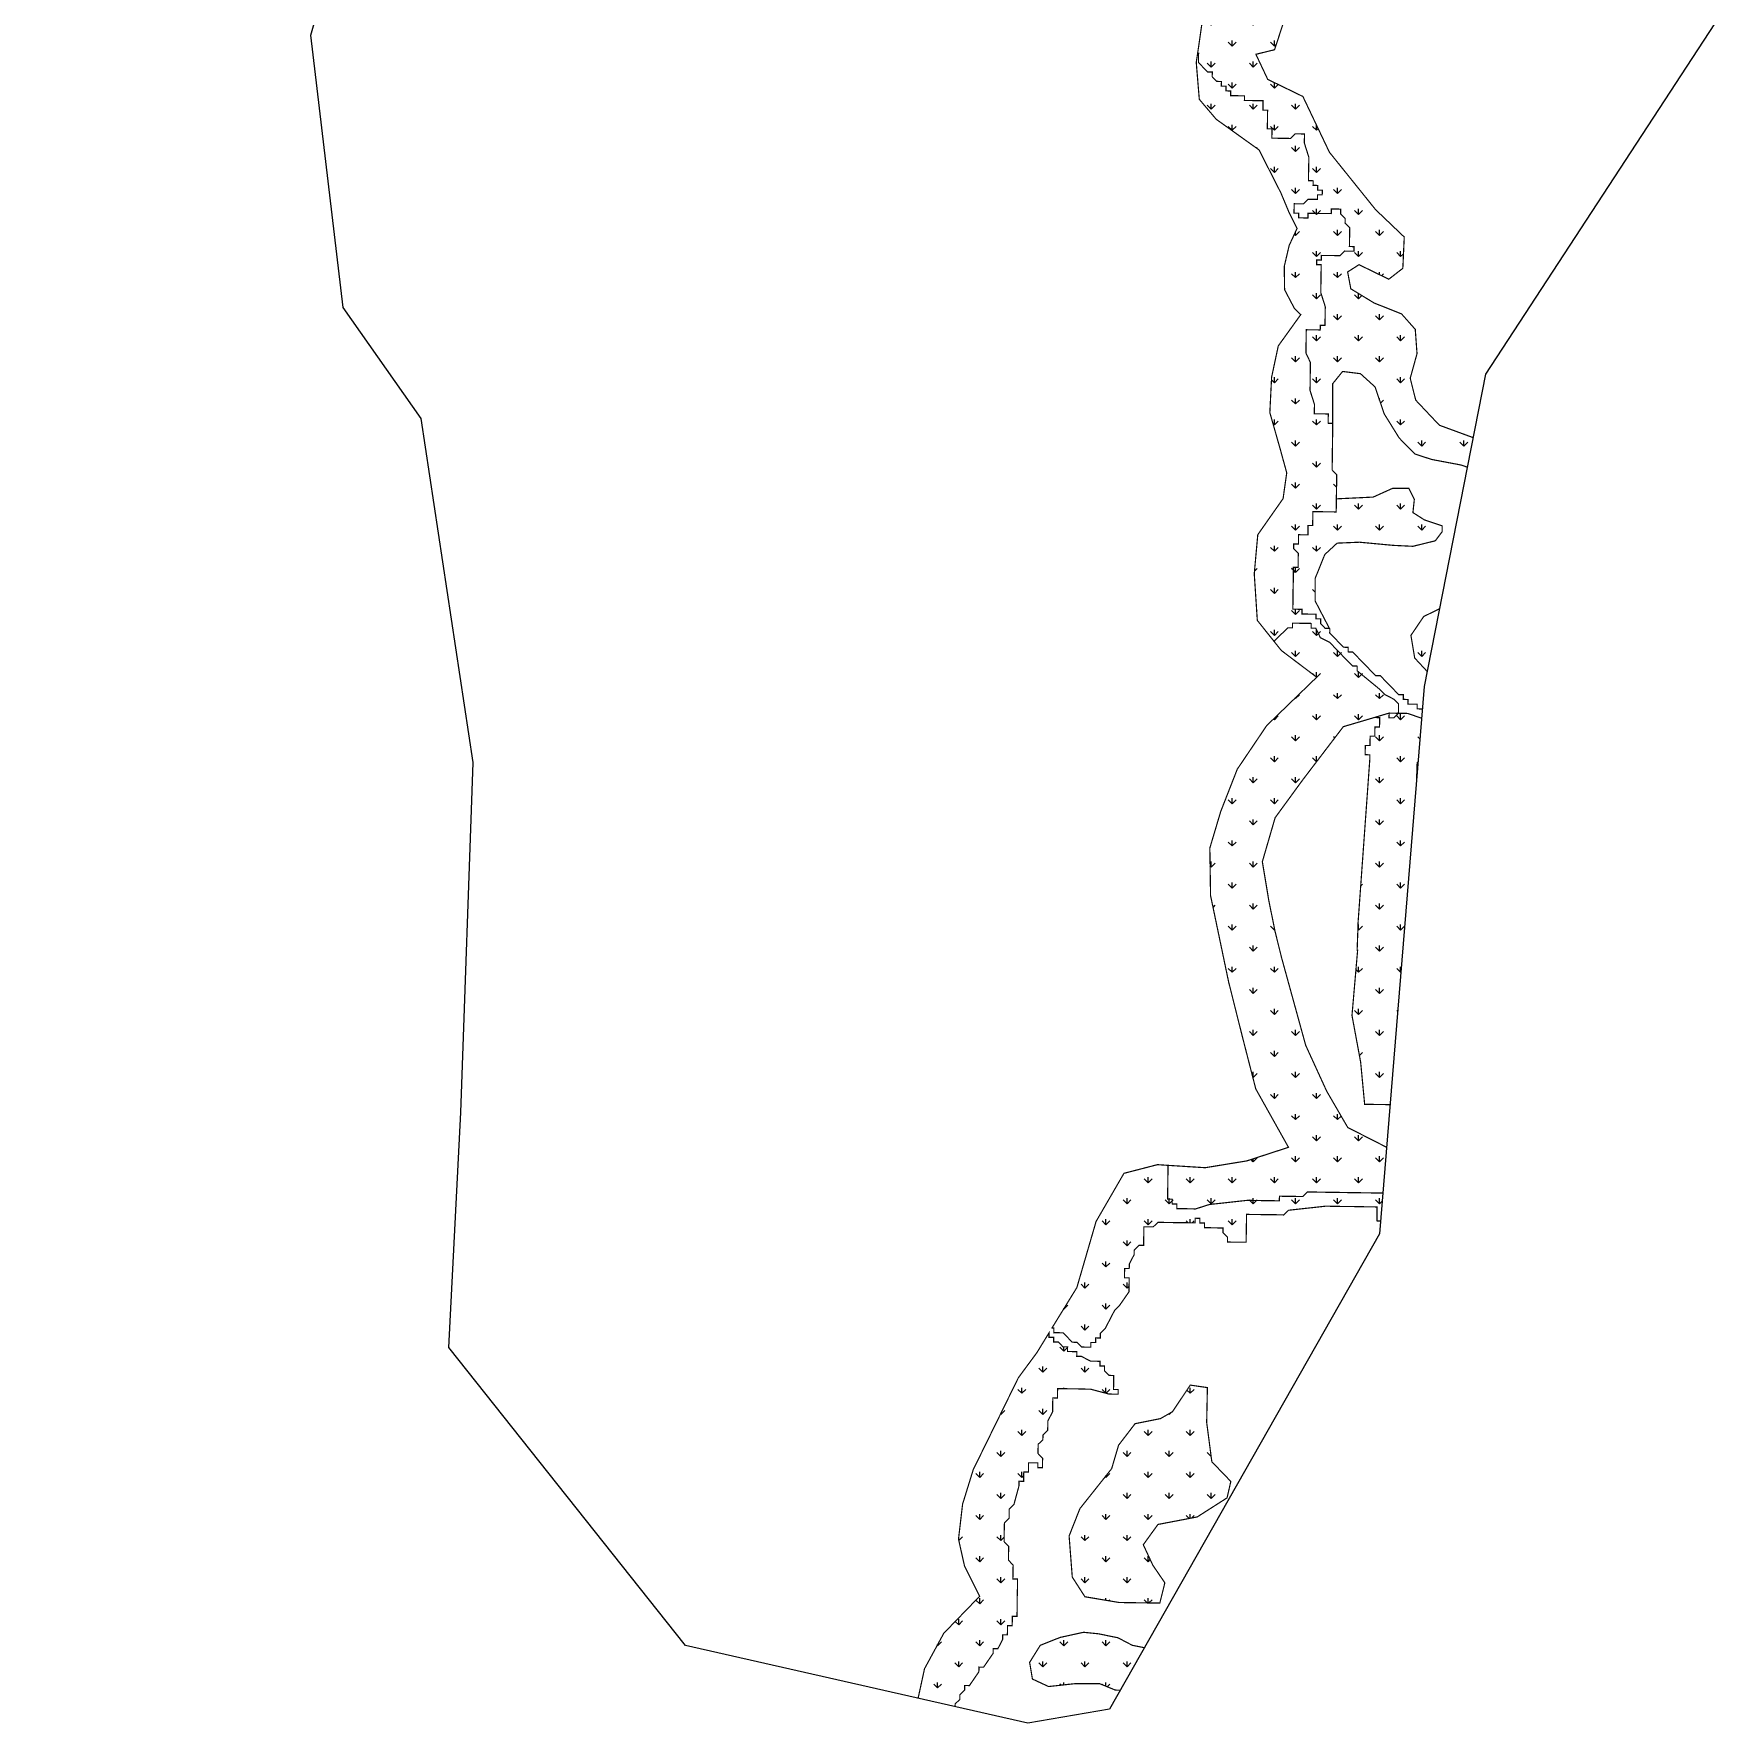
# Model space of a CAD drawing. Header units: metres. Extents: x 264685 to 266124, y 2146503 to 2149191.
# Drawn here: x 264685 to 266124, y 2146503 to 2147944 of the extents above; entities that cross this region are included whole.
import ezdxf

# ---------------------------------------------------------------- set-up
doc = ezdxf.new("R2010")
doc.units = ezdxf.units.M
doc.layers.add('MANGROOVES BUFFER ZONE', color=120, linetype='Continuous')
doc.layers.add('village', color=3, linetype='Continuous')

msp = doc.modelspace()

# ---------------------------------------------------------------- hatches: boundary and pattern name
at = {"layer": 'MANGROOVES BUFFER ZONE'}
h = msp.add_hatch(dxfattribs=at)
h.set_pattern_fill('GRASS', color=256)
h.paths.add_polyline_path([(265908.2, 2147574.4), (265913.2, 2147599.6), (265884.6, 2147610.1), (265864.4, 2147631.5), (265859.7, 2147650.2), (265865.5, 2147671.2), (265864, 2147691.9), (265852.3, 2147705.1), (265828.9, 2147714.4), (265809, 2147726.5), (265806.3, 2147740.9), (265816, 2147747.1), (265841.4, 2147734.7), (265853.4, 2147744), (265854.6, 2147770.7), (265830.1, 2147794.1), (265790.7, 2147843.1), (265768.1, 2147890.6), (265738.1, 2147905.2), (265728, 2147926.6), (265743.9, 2147930.5), (265752.1, 2147955.4), (265750.6, 2147980.3), (265744.7, 2147992.4), (265729.5, 2147998.6), (265708.5, 2148009.5), (265712, 2148030.2), (265726.4, 2148039.9), (265750.6, 2148060.9), (265760.6, 2148072.1), (265759.5, 2148085.3), (265747, 2148088.8), (265729.1, 2148100.1), (265719.4, 2148148), (265722.9, 2148173.3), (265738.8, 2148187.7), (265774.3, 2148199.8), (265791.8, 2148217.3), (265783.2, 2148240.2), (265756, 2148250.4), (265736.8, 2148257.2), (265733.9, 2148274.5), (265745.1, 2148288.8), (265768.3, 2148291.5), (265780.7, 2148299.3), (265784.4, 2148321.5), (265782.2, 2148339.8), (265765.6, 2148358.5), (265743.9, 2148372.7), (265742.7, 2148386.3), (265745.9, 2148413.3), (265732.5, 2148427.2), (265706.6, 2148444.1), (265706.6, 2148440.1), (265706.5, 2148436.1), (265706.4, 2148432.1), (265706.4, 2148428.2), (265710.4, 2148428.1), (265710.3, 2148424.1), (265710.2, 2148420.2), (265714.2, 2148420.1), (265718.2, 2148420), (265722.2, 2148420), (265722.1, 2148416), (265726.1, 2148415.9), (265726, 2148412), (265730, 2148411.9), (265729.9, 2148407.9), (265729.8, 2148400), (265733.7, 2148395.9), (265733.7, 2148392), (265729.7, 2148392), (265729.6, 2148388.1), (265725.7, 2148388.1), (265721.7, 2148388.2), (265717.7, 2148388.2), (265713.7, 2148388.3), (265713.7, 2148384.3), (265713.6, 2148380.3), (265709.6, 2148380.4), (265709.6, 2148376.4), (265709.5, 2148372.4), (265709.5, 2148368.5), (265709.4, 2148364.5), (265713.3, 2148360.5), (265713.3, 2148356.5), (265717.2, 2148356.4), (265717.2, 2148352.5), (265721.2, 2148352.4), (265725.1, 2148352.3), (265725.2, 2148356.3), (265729.2, 2148356.3), (265733.1, 2148356.2), (265737.1, 2148356.1), (265741.1, 2148356.1), (265741, 2148352.1), (265745, 2148352), (265744.9, 2148348.1), (265744.9, 2148344.1), (265744.8, 2148340.1), (265748.7, 2148336.1), (265748.7, 2148332.1), (265748.6, 2148328.1), (265752.6, 2148328.1), (265756.6, 2148328), (265760.6, 2148328), (265764.5, 2148327.9), (265764.5, 2148323.9), (265768.4, 2148323.9), (265768.4, 2148319.9), (265768.3, 2148315.9), (265768.3, 2148311.9), (265768.2, 2148308), (265768.1, 2148304), (265768.1, 2148300), (265768, 2148296), (265764.1, 2148296.1), (265760.1, 2148296.1), (265756.1, 2148296.2), (265752.1, 2148296.3), (265748.2, 2148300.3), (265744.2, 2148300.4), (265740.2, 2148296.4), (265736.2, 2148296.5), (265720.3, 2148296.7), (265716.4, 2148296.8), (265712, 2148269), (265707.7, 2148249.2), (265711.7, 2148249.1), (265715.6, 2148249.1), (265719.6, 2148245.1), (265723.5, 2148245), (265727.5, 2148244.9), (265727.5, 2148241), (265731.4, 2148240.9), (265735.4, 2148240.8), (265739.4, 2148240.8), (265739.3, 2148236.8), (265743.3, 2148236.7), (265747.3, 2148236.7), (265747.2, 2148232.7), (265747.2, 2148228.7), (265747, 2148216.8), (265746.8, 2148204.9), (265742.8, 2148204.9), (265730.9, 2148205.1), (265722.9, 2148205.2), (265719, 2148205.3), (265714.9, 2148201.4), (265711, 2148201.4), (265710.9, 2148197.5), (265706.9, 2148197.5), (265706.9, 2148193.5), (265706.8, 2148189.6), (265706.8, 2148185.6), (265702.8, 2148185.7), (265702.7, 2148181.7), (265702.7, 2148177.7), (265702.6, 2148173.7), (265702.3, 2148153.9), (265702.2, 2148149.9), (265702.2, 2148145.9), (265706.1, 2148141.9), (265706, 2148137.9), (265706, 2148133.9), (265709.6, 2148110), (265709.5, 2148106), (265709.5, 2148102.1), (265709.4, 2148094.1), (265713.3, 2148090.1), (265713.2, 2148086.1), (265713.2, 2148082.1), (265713.1, 2148078.1), (265717.1, 2148078.1), (265717, 2148074.1), (265717, 2148070.1), (265716.9, 2148066.2), (265716.9, 2148062.2), (265716.8, 2148058.2), (265712.8, 2148054.3), (265712.7, 2148050.3), (265712.6, 2148046.3), (265712.6, 2148042.4), (265708.5, 2148038.4), (265704.6, 2148038.5), (265696.6, 2148038.6), (265692.6, 2148034.7), (265688.6, 2148034.8), (265688.6, 2148030.8), (265684.6, 2148030.8), (265684.5, 2148026.9), (265684.5, 2148022.9), (265684.4, 2148018.9), (265688.4, 2148018.9), (265688.3, 2148014.9), (265688.3, 2148010.9), (265688.2, 2148006.9), (265692.2, 2148006.9), (265692.1, 2148002.9), (265692.1, 2147998.9), (265692, 2147994.9), (265688, 2147995), (265684, 2147995.1), (265680.1, 2147995.1), (265676.1, 2147995.2), (265672.1, 2147995.2), (265672.1, 2147991.3), (265672, 2147987.3), (265675.7, 2147971.3), (265675.7, 2147967.4), (265675.6, 2147963.4), (265671.7, 2147963.4), (265671.6, 2147963.1), (265682.5, 2147956.6), (265678.3, 2147927.6), (265679.1, 2147927.5), (265679, 2147923.6), (265679, 2147919.6), (265686.8, 2147911.5), (265690.8, 2147911.5), (265690.7, 2147907.5), (265694.6, 2147903.5), (265698.6, 2147903.4), (265698.5, 2147899.4), (265702.5, 2147899.4), (265702.4, 2147895.4), (265706.4, 2147895.3), (265706.4, 2147891.3), (265710.3, 2147891.3), (265714.3, 2147891.2), (265718.3, 2147891.2), (265718.2, 2147887.2), (265726.2, 2147887.1), (265730.2, 2147887), (265734.1, 2147887), (265734.1, 2147883), (265734, 2147879), (265738, 2147879), (265737.9, 2147875), (265737.9, 2147871), (265737.8, 2147867), (265737.8, 2147863), (265741.7, 2147863), (265741.7, 2147859), (265741.6, 2147855), (265745.6, 2147855), (265749.6, 2147854.9), (265753.5, 2147854.9), (265757.5, 2147854.8), (265761.5, 2147858.7), (265765.5, 2147858.7), (265769.5, 2147858.6), (265769.4, 2147854.6), (265769.4, 2147850.7), (265773.2, 2147838.7), (265772.9, 2147822.8), (265772.9, 2147818.8), (265776.9, 2147818.7), (265776.8, 2147814.8), (265780.8, 2147814.7), (265780.7, 2147810.7), (265784.7, 2147810.7), (265784.6, 2147806.7), (265780.6, 2147806.7), (265780.6, 2147802.8), (265776.6, 2147802.8), (265772.6, 2147802.9), (265768.6, 2147799), (265764.6, 2147799), (265760.7, 2147799.1), (265760.6, 2147795.1), (265760.5, 2147791.1), (265764.5, 2147791.1), (265764.5, 2147787.1), (265768.4, 2147787), (265772.4, 2147787), (265772.5, 2147791), (265776.4, 2147790.9), (265780.4, 2147790.8), (265792.3, 2147790.7), (265792.4, 2147794.6), (265796.4, 2147794.6), (265800.3, 2147794.5), (265800.3, 2147790.5), (265804.2, 2147786.5), (265804.1, 2147782.5), (265808.1, 2147778.5), (265808, 2147774.5), (265807.9, 2147766.6), (265807.8, 2147762.6), (265811.8, 2147762.5), (265811.7, 2147758.6), (265807.8, 2147758.6), (265803.8, 2147758.7), (265799.8, 2147754.8), (265791.8, 2147754.9), (265787.8, 2147754.9), (265783.9, 2147755), (265783.8, 2147751), (265779.8, 2147751.1), (265779.8, 2147747.1), (265783.7, 2147747.1), (265783.6, 2147739.1), (265783.6, 2147735.1), (265783.5, 2147731.1), (265783.4, 2147727.2), (265783.4, 2147723.2), (265787.2, 2147711.2), (265787.1, 2147703.3), (265787, 2147699.3), (265786.9, 2147695.3), (265783, 2147695.4), (265782.9, 2147691.4), (265778.9, 2147691.5), (265775, 2147691.5), (265771, 2147691.6), (265770.9, 2147687.6), (265770.9, 2147683.6), (265770.8, 2147679.6), (265770.7, 2147671.7), (265774.5, 2147663.7), (265774.5, 2147659.7), (265774.4, 2147655.7), (265774.2, 2147639.8), (265778, 2147627.8), (265777.9, 2147623.9), (265777.9, 2147619.9), (265781.9, 2147619.8), (265785.8, 2147619.8), (265789.8, 2147619.7), (265789.7, 2147615.7), (265789.7, 2147611.8), (265793.5, 2147611.7), (265793.5, 2147645.5), (265802, 2147656), (265817.2, 2147654.1), (265829.7, 2147642.8), (265837.5, 2147619.8), (265850.3, 2147599.2), (265863.6, 2147585.6), (265878, 2147580.9), (265902.9, 2147576.2)])
h = msp.add_hatch(dxfattribs=at)
h.set_pattern_fill('GRASS', color=256)
h.paths.add_polyline_path([(265796.9, 2147563.9), (265797, 2147567.9), (265793.1, 2147571.9), (265793.1, 2147575.9), (265793.2, 2147579.9), (265793.2, 2147583.9), (265793.5, 2147603.8), (265793.5, 2147611.7), (265789.7, 2147611.8), (265789.7, 2147615.7), (265789.8, 2147619.7), (265785.8, 2147619.8), (265781.9, 2147619.8), (265777.9, 2147619.9), (265777.9, 2147623.9), (265778, 2147627.8), (265774.2, 2147639.8), (265774.4, 2147655.7), (265774.5, 2147659.7), (265774.5, 2147663.7), (265770.7, 2147671.7), (265770.8, 2147679.6), (265770.9, 2147683.6), (265770.9, 2147687.6), (265771, 2147691.6), (265775, 2147691.5), (265778.9, 2147691.5), (265782.9, 2147691.4), (265783, 2147695.4), (265786.9, 2147695.3), (265787, 2147699.3), (265787.1, 2147703.3), (265787.2, 2147711.2), (265783.4, 2147723.2), (265783.4, 2147727.2), (265783.5, 2147731.1), (265783.6, 2147735.1), (265783.6, 2147739.1), (265783.7, 2147747.1), (265779.8, 2147747.1), (265779.8, 2147751.1), (265783.8, 2147751), (265783.9, 2147755), (265787.8, 2147754.9), (265791.8, 2147754.9), (265799.8, 2147754.8), (265803.8, 2147758.7), (265807.8, 2147758.6), (265811.7, 2147758.6), (265811.8, 2147762.5), (265807.8, 2147762.6), (265807.9, 2147766.6), (265808, 2147774.5), (265808.1, 2147778.5), (265804.1, 2147782.5), (265804.2, 2147786.5), (265800.3, 2147790.5), (265800.3, 2147794.5), (265796.4, 2147794.6), (265792.4, 2147794.6), (265792.3, 2147790.7), (265780.4, 2147790.8), (265776.4, 2147790.9), (265772.5, 2147791), (265772.4, 2147787), (265768.4, 2147787), (265764.5, 2147787.1), (265764.5, 2147791.1), (265760.5, 2147791.1), (265760.6, 2147795.1), (265760.7, 2147799.1), (265764.6, 2147799), (265768.6, 2147799), (265772.6, 2147802.9), (265776.6, 2147802.8), (265780.6, 2147802.8), (265780.6, 2147806.7), (265784.6, 2147806.7), (265784.7, 2147810.7), (265780.7, 2147810.7), (265780.8, 2147814.7), (265776.8, 2147814.8), (265776.9, 2147818.7), (265772.9, 2147818.8), (265772.9, 2147822.8), (265773.2, 2147838.7), (265769.4, 2147850.7), (265769.4, 2147854.6), (265769.5, 2147858.6), (265765.5, 2147858.7), (265761.5, 2147858.7), (265757.5, 2147854.8), (265753.5, 2147854.9), (265749.6, 2147854.9), (265745.6, 2147855), (265741.6, 2147855), (265741.7, 2147859), (265741.7, 2147863), (265737.8, 2147863), (265737.8, 2147867), (265737.9, 2147871), (265737.9, 2147875), (265738, 2147879), (265734, 2147879), (265734.1, 2147883), (265734.1, 2147887), (265730.2, 2147887), (265726.2, 2147887.1), (265718.2, 2147887.2), (265718.3, 2147891.2), (265714.3, 2147891.2), (265710.3, 2147891.3), (265706.4, 2147891.3), (265706.4, 2147895.3), (265702.4, 2147895.4), (265702.5, 2147899.4), (265698.5, 2147899.4), (265698.6, 2147903.4), (265694.6, 2147903.5), (265690.7, 2147907.5), (265690.8, 2147911.5), (265686.8, 2147911.5), (265679, 2147919.6), (265679, 2147923.6), (265679.1, 2147927.5), (265678.3, 2147927.6), (265677.1, 2147919.6), (265679.7, 2147888.2), (265694.1, 2147871.2), (265730.7, 2147845), (265749.3, 2147808.4), (265756.4, 2147791.4), (265763.1, 2147778), (265756.4, 2147763.5), (265752.2, 2147745.6), (265752.5, 2147725.7), (265760.9, 2147709.7), (265766.3, 2147704.5), (265747.1, 2147677.8), (265741.4, 2147651.1), (265739.9, 2147620.9), (265749.1, 2147588.5), (265754.3, 2147569.5), (265751.2, 2147547.5), (265729.6, 2147516.7), (265726.6, 2147483.4), (265729.2, 2147443.6), (265743.4, 2147425.8), (265751.3, 2147433.4), (265755.3, 2147437.3), (265759.3, 2147437.3), (265759.3, 2147441.2), (265763.3, 2147441.2), (265767.3, 2147441.1), (265771.2, 2147441.1), (265775.2, 2147441), (265775.2, 2147437), (265779.1, 2147437), (265783, 2147428.9), (265790.9, 2147424.9), (265806.5, 2147408.7), (265810.5, 2147404.7), (265814.4, 2147404.6), (265814.4, 2147400.6), (265834, 2147384.5), (265837.9, 2147380.4), (265845.8, 2147376.3), (265849.7, 2147372.3), (265849.7, 2147368.3), (265849.6, 2147364.3), (265853.6, 2147364.3), (265857.6, 2147364.2), (265869.4, 2147360.1), (265870, 2147368), (265869.6, 2147368), (265865.6, 2147368.1), (265865.6, 2147372.1), (265861.7, 2147372.1), (265857.7, 2147372.2), (265857.8, 2147376.1), (265853.8, 2147376.2), (265853.8, 2147380.2), (265849.9, 2147380.2), (265838.1, 2147392.3), (265834.2, 2147396.4), (265830.2, 2147396.4), (265810.6, 2147416.6), (265806.7, 2147416.7), (265806.7, 2147420.6), (265802.8, 2147420.7), (265794.9, 2147428.8), (265791, 2147432.8), (265791.1, 2147436.2), (265790.7, 2147436.8), (265787.1, 2147436.8), (265783.2, 2147440.9), (265783.2, 2147444.9), (265779.3, 2147444.9), (265779.3, 2147448.9), (265775.3, 2147448.9), (265771.4, 2147449), (265767.4, 2147449.1), (265767.4, 2147453), (265763.5, 2147453.1), (265759.5, 2147453.2), (265759.6, 2147457.1), (265759.6, 2147461.1), (265759.7, 2147465.1), (265759.7, 2147469.1), (265759.8, 2147473), (265759.9, 2147477), (265760, 2147488.9), (265764, 2147488.9), (265764.1, 2147492.9), (265764.1, 2147496.8), (265764.2, 2147500.8), (265760.3, 2147504.8), (265760.3, 2147508.8), (265764.3, 2147508.8), (265764.4, 2147512.7), (265764.4, 2147516.7), (265768.4, 2147516.6), (265772.4, 2147516.6), (265772.4, 2147520.6), (265772.5, 2147524.5), (265776.5, 2147524.5), (265776.5, 2147528.5), (265776.6, 2147532.4), (265776.6, 2147536.4), (265780.6, 2147536.3), (265784.6, 2147536.3), (265788.6, 2147536.2), (265792.5, 2147536.2), (265796.5, 2147536.1), (265796.6, 2147540.1), (265796.6, 2147544.1), (265796.7, 2147547.3), (265796.8, 2147556), (265796.9, 2147560)])
h = msp.add_hatch(dxfattribs=at)
h.set_pattern_fill('GRASS', color=256)
h.paths.add_polyline_path([(265862, 2147535.6), (265863.2, 2147546.9), (265858.5, 2147556.2), (265844.5, 2147556.2), (265828.1, 2147548.8), (265796.7, 2147547.3), (265796.6, 2147544.1), (265796.6, 2147540.1), (265796.5, 2147536.1), (265792.5, 2147536.2), (265788.6, 2147536.2), (265784.6, 2147536.3), (265780.6, 2147536.3), (265776.6, 2147536.4), (265776.6, 2147532.4), (265776.5, 2147528.5), (265776.5, 2147524.5), (265772.5, 2147524.5), (265772.4, 2147520.6), (265772.4, 2147516.6), (265768.4, 2147516.6), (265764.4, 2147516.7), (265764.4, 2147512.7), (265764.3, 2147508.8), (265760.3, 2147508.8), (265760.3, 2147504.8), (265764.2, 2147500.8), (265764.1, 2147496.8), (265764.1, 2147492.9), (265764, 2147488.9), (265760, 2147488.9), (265759.9, 2147477), (265759.8, 2147473), (265759.7, 2147469.1), (265759.7, 2147465.1), (265759.6, 2147461.1), (265759.6, 2147457.1), (265759.5, 2147453.2), (265763.5, 2147453.1), (265767.4, 2147453), (265767.4, 2147449.1), (265771.4, 2147449), (265775.3, 2147448.9), (265779.3, 2147448.9), (265779.3, 2147444.9), (265783.2, 2147444.9), (265783.2, 2147440.9), (265787.1, 2147436.8), (265790.7, 2147436.8), (265778.6, 2147460.1), (265778.6, 2147479.5), (265786.8, 2147499.8), (265797.3, 2147509.5), (265816.4, 2147510.3), (265845.2, 2147507.6), (265862, 2147506.8), (265881.1, 2147511.5), (265886.9, 2147519.2), (265886.9, 2147524.3), (265871.7, 2147529.4)])
h = msp.add_hatch(dxfattribs=at)
h.set_pattern_fill('GRASS', color=256)
h.paths.add_polyline_path([(265884.5, 2147453.4), (265871.2, 2147446.9), (265860.3, 2147430.8), (265863.5, 2147411.5), (265874.1, 2147400.1)])
h = msp.add_hatch(dxfattribs=at)
h.set_pattern_fill('GRASS', color=256)
h.paths.add_polyline_path([(265836.4, 2146955), (265839.6, 2146994), (265806.4, 2147010.9), (265788.4, 2147041.9), (265770.5, 2147081), (265749.8, 2147156.2), (265744.4, 2147178), (265739, 2147204.6), (265733.5, 2147237.7), (265744.4, 2147275.2), (265767.8, 2147307.3), (265802.6, 2147352.9), (265829.7, 2147360.9), (265841.7, 2147364.5), (265845.6, 2147364.4), (265849.6, 2147364.3), (265849.7, 2147368.3), (265849.7, 2147372.3), (265845.8, 2147376.3), (265837.9, 2147380.4), (265834, 2147384.5), (265814.4, 2147400.6), (265814.4, 2147404.6), (265810.5, 2147404.7), (265806.5, 2147408.7), (265790.9, 2147424.9), (265783, 2147428.9), (265779.1, 2147437), (265775.2, 2147437), (265775.2, 2147441), (265771.2, 2147441.1), (265767.3, 2147441.1), (265763.3, 2147441.2), (265759.3, 2147441.2), (265759.3, 2147437.3), (265755.3, 2147437.3), (265751.3, 2147433.4), (265743.4, 2147425.8), (265749.7, 2147417.9), (265779.9, 2147395.1), (265737.2, 2147353.8), (265712.1, 2147316.6), (265698, 2147280.6), (265688.7, 2147249.4), (265689.3, 2147208.8), (265704.7, 2147135.2), (265716.3, 2147089), (265727.9, 2147043.8), (265755.8, 2146994), (265720.2, 2146982.4), (265684.8, 2146976.6), (265653.1, 2146978.6), (265653, 2146977.6), (265652.9, 2146969.6), (265652.8, 2146961.7), (265652.7, 2146953.7), (265652.6, 2146949.7), (265656.6, 2146949.7), (265656.5, 2146945.7), (265660.5, 2146945.6), (265660.5, 2146941.7), (265664.4, 2146941.6), (265668.4, 2146941.6), (265672.4, 2146941.5), (265676.4, 2146941.4), (265688.3, 2146945.2), (265720.2, 2146948.7), (265724.2, 2146948.7), (265728.2, 2146948.6), (265744.1, 2146948.4), (265748, 2146948.3), (265748.1, 2146952.3), (265752.1, 2146952.2), (265756, 2146952.2), (265768, 2146952), (265772, 2146955.9), (265776, 2146955.9), (265779.9, 2146955.8), (265783.9, 2146955.7), (265791.9, 2146955.6), (265795.8, 2146955.6), (265799.8, 2146955.5), (265803.8, 2146955.4), (265819.7, 2146955.2), (265831.6, 2146955), (265835.6, 2146955)])
h = msp.add_hatch(dxfattribs=at)
h.set_pattern_fill('GRASS', color=256)
h.paths.add_polyline_path([(265866.3, 2147322.6), (265869.4, 2147360.1), (265857.6, 2147364.2), (265853.6, 2147364.3), (265849.6, 2147364.3), (265845.6, 2147360.4), (265841.6, 2147360.5), (265841.7, 2147364.5), (265829.7, 2147360.9), (265829.7, 2147360.7), (265833.7, 2147360.6), (265833.5, 2147352.6), (265829.6, 2147352.7), (265829.5, 2147348.7), (265829.5, 2147344.8), (265825.5, 2147344.8), (265825.4, 2147340.8), (265825.4, 2147336.9), (265821.4, 2147336.9), (265821.3, 2147332.9), (265821.3, 2147329), (265825.2, 2147328.9), (265825.2, 2147324.9), (265815.2, 2147185.9), (265815.1, 2147181.9), (265814.4, 2147162.1), (265814.8, 2147162.1), (265810, 2147106.5), (265817.4, 2147066.6), (265820.8, 2147030.7), (265842.6, 2147030.4), (265865.1, 2147307.8), (265865.6, 2147322.4)])
h = msp.add_hatch(dxfattribs=at)
h.set_pattern_fill('GRASS', color=256)
h.paths.add_polyline_path([(265834.5, 2146931.1), (265836.4, 2146955), (265835.6, 2146955), (265831.6, 2146955), (265819.7, 2146955.2), (265803.8, 2146955.4), (265799.8, 2146955.5), (265795.8, 2146955.6), (265791.9, 2146955.6), (265783.9, 2146955.7), (265779.9, 2146955.8), (265776, 2146955.9), (265772, 2146955.9), (265768, 2146952), (265756, 2146952.2), (265752.1, 2146952.2), (265748.1, 2146952.3), (265748, 2146948.3), (265744.1, 2146948.4), (265728.2, 2146948.6), (265724.2, 2146948.7), (265720.2, 2146948.7), (265688.3, 2146945.2), (265676.4, 2146941.4), (265672.4, 2146941.5), (265668.4, 2146941.6), (265664.4, 2146941.6), (265660.5, 2146941.7), (265660.5, 2146945.6), (265656.5, 2146945.7), (265656.6, 2146949.7), (265652.6, 2146949.7), (265652.7, 2146953.7), (265652.8, 2146961.7), (265652.9, 2146969.6), (265653.1, 2146978.6), (265644, 2146979.2), (265615.4, 2146971.8), (265591.6, 2146930.7), (265575.2, 2146874.3), (265554, 2146839.9), (265555.6, 2146839.8), (265555.5, 2146835.9), (265559.5, 2146835.8), (265563.5, 2146835.7), (265567.4, 2146831.7), (265571.3, 2146827.7), (265575.3, 2146827.6), (265579.2, 2146823.6), (265583.2, 2146823.5), (265587.1, 2146823.5), (265587.2, 2146827.4), (265591.2, 2146827.4), (265591.2, 2146831.4), (265595.2, 2146831.3), (265595.3, 2146835.3), (265599.3, 2146839.2), (265603.4, 2146847.1), (265607.5, 2146855), (265611.5, 2146858.9), (265619.7, 2146870.7), (265619.7, 2146874.7), (265619.8, 2146878.6), (265619.8, 2146882.6), (265615.9, 2146882.7), (265615.9, 2146886.7), (265616, 2146890.6), (265619.9, 2146890.6), (265620, 2146894.6), (265624.1, 2146902.4), (265624.2, 2146906.4), (265628.2, 2146910.3), (265632.2, 2146910.3), (265632.2, 2146914.3), (265632.3, 2146918.2), (265632.3, 2146922.2), (265632.4, 2146926.2), (265636.4, 2146926.1), (265640.4, 2146926.1), (265644.4, 2146930), (265656.3, 2146929.8), (265660.3, 2146929.7), (265672.2, 2146929.6), (265676.2, 2146929.5), (265676.2, 2146933.5), (265680.2, 2146933.4), (265680.2, 2146929.4), (265684.1, 2146929.4), (265684.1, 2146925.4), (265688.1, 2146925.4), (265692, 2146925.3), (265696, 2146925.2), (265700, 2146925.2), (265699.9, 2146921.2), (265703.8, 2146917.2), (265703.8, 2146913.2), (265707.8, 2146913.1), (265711.7, 2146913.1), (265715.7, 2146913), (265719.7, 2146913), (265719.7, 2146916.9), (265719.8, 2146920.9), (265719.9, 2146924.9), (265719.9, 2146928.9), (265720, 2146932.8), (265720, 2146936.8), (265724, 2146936.7), (265728, 2146936.7), (265732, 2146936.6), (265739.9, 2146936.5), (265743.9, 2146936.5), (265747.9, 2146936.4), (265751.8, 2146936.3), (265755.9, 2146940.3), (265787.7, 2146943.8), (265791.7, 2146943.7), (265795.7, 2146943.6), (265807.6, 2146943.5), (265819.5, 2146943.3), (265823.5, 2146943.2), (265827.5, 2146943.2), (265831.4, 2146943.1), (265831.4, 2146939.1), (265831.3, 2146935.2), (265831.3, 2146931.2)])
h = msp.add_hatch(dxfattribs=at)
h.set_pattern_fill('GRASS', color=256)
h.paths.add_polyline_path([(265439.7, 2146523.8), (265471.3, 2146516.7), (265471.3, 2146519), (265475.3, 2146522.9), (265475.4, 2146526.9), (265479.4, 2146530.8), (265479.5, 2146534.8), (265483.5, 2146534.7), (265491.6, 2146546.5), (265491.7, 2146550.5), (265495.6, 2146550.4), (265503.8, 2146562.3), (265503.8, 2146566.2), (265507.8, 2146566.2), (265511.9, 2146574.1), (265511.9, 2146578), (265515.9, 2146578), (265516, 2146582), (265516, 2146585.9), (265520, 2146585.9), (265520.1, 2146589.9), (265520.1, 2146593.8), (265524.1, 2146593.8), (265524.2, 2146597.7), (265524.2, 2146601.7), (265524.3, 2146605.7), (265524.3, 2146609.7), (265524.4, 2146613.6), (265524.5, 2146617.6), (265524.5, 2146621.6), (265524.6, 2146625.6), (265520.6, 2146625.6), (265520.7, 2146629.6), (265520.8, 2146637.6), (265516.9, 2146641.6), (265516.9, 2146645.6), (265517, 2146653.5), (265513.1, 2146657.6), (265513.2, 2146661.5), (265513.2, 2146665.5), (265513.3, 2146669.5), (265513.4, 2146673.5), (265517.4, 2146677.4), (265517.5, 2146681.3), (265517.5, 2146685.3), (265521.5, 2146689.2), (265525.8, 2146705.1), (265525.8, 2146709.1), (265529.8, 2146709), (265529.8, 2146713), (265529.9, 2146716.9), (265533.9, 2146716.9), (265533.9, 2146720.9), (265534, 2146724.8), (265538, 2146724.8), (265541.9, 2146724.7), (265541.9, 2146720.7), (265545.9, 2146720.7), (265545.9, 2146724.7), (265546, 2146728.6), (265542.1, 2146732.7), (265542.1, 2146736.7), (265542.2, 2146740.6), (265546.2, 2146744.5), (265546.3, 2146748.5), (265550.3, 2146752.4), (265550.4, 2146756.4), (265550.4, 2146760.4), (265554.5, 2146768.3), (265554.6, 2146776.2), (265554.7, 2146780.2), (265558.7, 2146780.1), (265558.7, 2146784.1), (265558.8, 2146788.1), (265562.8, 2146788), (265566.7, 2146788), (265570.7, 2146787.9), (265574.7, 2146787.9), (265578.7, 2146787.8), (265582.6, 2146787.7), (265586.6, 2146787.7), (265602.5, 2146783.5), (265606.4, 2146783.4), (265610.4, 2146783.4), (265610.5, 2146787.3), (265606.5, 2146787.4), (265606.6, 2146791.4), (265606.6, 2146795.3), (265606.7, 2146799.3), (265602.7, 2146799.4), (265598.8, 2146803.4), (265598.8, 2146807.4), (265594.9, 2146807.4), (265594.9, 2146811.4), (265590.9, 2146811.5), (265587, 2146811.5), (265579.1, 2146815.6), (265575.1, 2146815.7), (265575.2, 2146819.7), (265571.2, 2146819.7), (265567.2, 2146819.8), (265567.3, 2146823.8), (265563.3, 2146823.8), (265559.4, 2146827.9), (265555.4, 2146827.9), (265555.5, 2146831.9), (265551.5, 2146831.9), (265551.5, 2146835.8), (265541.1, 2146818.8), (265525.3, 2146797.4), (265486.8, 2146719), (265477.7, 2146689.6), (265474.2, 2146659.7), (265479.3, 2146636.9), (265492.2, 2146610.9), (265461.6, 2146579.3), (265445.2, 2146549.1)])
h = msp.add_hatch(dxfattribs=at)
h.set_pattern_fill('GRASS', color=256)
h.paths.add_polyline_path([(265706.6, 2146708.9), (265690.4, 2146725.7), (265686, 2146759.2), (265686.6, 2146789), (265672, 2146791.1), (265656.8, 2146768.4), (265646.5, 2146762.5), (265624.9, 2146758.2), (265610.8, 2146739.8), (265604.9, 2146719.8), (265577.8, 2146685.7), (265568.6, 2146662.4), (265571.3, 2146627.3), (265582.1, 2146610.5), (265611.4, 2146605.6), (265646, 2146605.1), (265650.3, 2146622.4), (265640, 2146637.5), (265631.9, 2146654.9), (265644.4, 2146672.2), (265677.9, 2146678.6), (265703.4, 2146694.9)])
h = msp.add_hatch(dxfattribs=at)
h.set_pattern_fill('GRASS', color=256)
h.paths.add_polyline_path([(265632.9, 2146567), (265622.5, 2146569.1), (265610.3, 2146575.5), (265593.7, 2146578.9), (265580.9, 2146580.2), (265560.9, 2146575.8), (265544, 2146569.1), (265534.9, 2146554.5), (265537.3, 2146540.3), (265551.1, 2146533.9), (265573.1, 2146536.3), (265594.8, 2146536.3), (265608, 2146530.9), (265612.3, 2146530.8)])

# ---------------------------------------------------------------- linework, layer by layer
at = {"layer": 'MANGROOVES BUFFER ZONE', "const_width": 1}
for points in [[(265682.5, 2147956.6), (265678.3, 2147927.6), (265679.1, 2147927.5), (265679, 2147923.6), (265679, 2147919.6), (265686.8, 2147911.5), (265690.8, 2147911.5), (265690.7, 2147907.5), (265694.6, 2147903.5), (265698.6, 2147903.4), (265698.5, 2147899.4), (265702.5, 2147899.4), (265702.4, 2147895.4), (265706.4, 2147895.3), (265706.4, 2147891.3), (265710.3, 2147891.3), (265714.3, 2147891.2), (265718.3, 2147891.2), (265718.2, 2147887.2), (265726.2, 2147887.1), (265730.2, 2147887), (265734.1, 2147887), (265734.1, 2147883), (265734, 2147879), (265738, 2147879), (265737.9, 2147875), (265737.9, 2147871), (265737.8, 2147867), (265737.8, 2147863), (265741.7, 2147863), (265741.7, 2147859), (265741.6, 2147855), (265745.6, 2147855), (265749.6, 2147854.9), (265753.5, 2147854.9), (265757.5, 2147854.8), (265761.5, 2147858.7), (265765.5, 2147858.7), (265769.5, 2147858.6), (265769.4, 2147854.6), (265769.4, 2147850.7), (265773.2, 2147838.7), (265772.9, 2147822.8), (265772.9, 2147818.8), (265776.9, 2147818.7), (265776.8, 2147814.8), (265780.8, 2147814.7), (265780.7, 2147810.7), (265784.7, 2147810.7), (265784.6, 2147806.7), (265780.6, 2147806.7), (265780.6, 2147802.8), (265776.6, 2147802.8), (265772.6, 2147802.9), (265768.6, 2147799), (265764.6, 2147799), (265760.7, 2147799.1), (265760.6, 2147795.1), (265760.5, 2147791.1), (265764.5, 2147791.1), (265764.5, 2147787.1), (265768.4, 2147787), (265772.4, 2147787), (265772.5, 2147791), (265776.4, 2147790.9), (265780.4, 2147790.8), (265792.3, 2147790.7), (265792.4, 2147794.6), (265796.4, 2147794.6), (265800.3, 2147794.5), (265800.3, 2147790.5), (265804.2, 2147786.5), (265804.1, 2147782.5), (265808.1, 2147778.5), (265808, 2147774.5), (265807.9, 2147766.6), (265807.8, 2147762.6), (265811.8, 2147762.5), (265811.7, 2147758.6), (265807.8, 2147758.6), (265803.8, 2147758.7), (265799.8, 2147754.8), (265791.8, 2147754.9), (265787.8, 2147754.9), (265783.9, 2147755), (265783.8, 2147751), (265779.8, 2147751.1), (265779.8, 2147747.1), (265783.7, 2147747.1), (265783.6, 2147739.1), (265783.6, 2147735.1), (265783.5, 2147731.1), (265783.4, 2147727.2), (265783.4, 2147723.2), (265787.2, 2147711.2), (265787.1, 2147703.3), (265787, 2147699.3), (265786.9, 2147695.3), (265783, 2147695.4), (265782.9, 2147691.4), (265778.9, 2147691.5), (265775, 2147691.5), (265771, 2147691.6), (265770.9, 2147687.6), (265770.9, 2147683.6), (265770.8, 2147679.6), (265770.7, 2147671.7), (265774.5, 2147663.7), (265774.5, 2147659.7), (265774.4, 2147655.7), (265774.2, 2147639.8), (265778, 2147627.8), (265777.9, 2147623.9), (265777.9, 2147619.9), (265781.9, 2147619.8), (265785.8, 2147619.8), (265789.8, 2147619.7), (265789.7, 2147615.7), (265789.7, 2147611.8), (265793.5, 2147611.7), (265793.5, 2147645.5), (265802, 2147656), (265817.2, 2147654.1), (265829.7, 2147642.8), (265837.5, 2147619.8), (265850.3, 2147599.2), (265863.6, 2147585.6), (265878, 2147580.9), (265902.9, 2147576.2), (265908.2, 2147574.4)], [(265913.2, 2147599.6), (265884.6, 2147610.1), (265864.4, 2147631.5), (265859.7, 2147650.2), (265865.5, 2147671.2), (265864, 2147691.9), (265852.3, 2147705.1), (265828.9, 2147714.4), (265809, 2147726.5), (265806.3, 2147740.9), (265816, 2147747.1), (265841.4, 2147734.7), (265853.4, 2147744), (265854.6, 2147770.7), (265830.1, 2147794.1), (265790.7, 2147843.1), (265768.1, 2147890.6), (265738.1, 2147905.2), (265728, 2147926.6), (265743.9, 2147930.5), (265752.1, 2147955.4)], [(265870, 2147368), (265869.6, 2147368), (265865.6, 2147368.1), (265865.6, 2147372.1), (265861.7, 2147372.1), (265857.7, 2147372.2), (265857.8, 2147376.1), (265853.8, 2147376.2), (265853.8, 2147380.2), (265849.9, 2147380.2), (265838.1, 2147392.3), (265834.2, 2147396.4), (265830.2, 2147396.4), (265810.6, 2147416.6), (265806.7, 2147416.7), (265806.7, 2147420.6), (265802.8, 2147420.7), (265794.9, 2147428.8), (265791, 2147432.8), (265791.1, 2147436.2), (265790.7, 2147436.8), (265787.1, 2147436.8), (265783.2, 2147440.9), (265783.2, 2147444.9), (265779.3, 2147444.9), (265779.3, 2147448.9), (265775.3, 2147448.9), (265771.4, 2147449), (265767.4, 2147449.1), (265767.4, 2147453), (265763.5, 2147453.1), (265759.5, 2147453.2), (265759.6, 2147457.1), (265759.6, 2147461.1), (265759.7, 2147465.1), (265759.7, 2147469.1), (265759.8, 2147473), (265759.9, 2147477), (265760, 2147488.9), (265764, 2147488.9), (265764.1, 2147492.9), (265764.1, 2147496.8), (265764.2, 2147500.8), (265760.3, 2147504.8), (265760.3, 2147508.8), (265764.3, 2147508.8), (265764.4, 2147512.7), (265764.4, 2147516.7), (265768.4, 2147516.6), (265772.4, 2147516.6), (265772.4, 2147520.6), (265772.5, 2147524.5), (265776.5, 2147524.5), (265776.5, 2147528.5), (265776.6, 2147532.4), (265776.6, 2147536.4), (265780.6, 2147536.3), (265784.6, 2147536.3), (265788.6, 2147536.2), (265792.5, 2147536.2), (265796.5, 2147536.1), (265796.6, 2147540.1), (265796.6, 2147544.1), (265796.8, 2147556), (265796.9, 2147560), (265796.9, 2147563.9), (265797, 2147567.9), (265793.1, 2147571.9), (265793.1, 2147575.9), (265793.2, 2147579.9), (265793.2, 2147583.9), (265793.5, 2147603.8), (265793.5, 2147611.7), (265789.7, 2147611.8), (265789.7, 2147615.7), (265789.8, 2147619.7), (265785.8, 2147619.8), (265781.9, 2147619.8), (265777.9, 2147619.9), (265777.9, 2147623.9), (265778, 2147627.8), (265774.2, 2147639.8), (265774.4, 2147655.7), (265774.5, 2147659.7), (265774.5, 2147663.7), (265770.7, 2147671.7), (265770.8, 2147679.6), (265770.9, 2147683.6), (265770.9, 2147687.6), (265771, 2147691.6), (265775, 2147691.5), (265778.9, 2147691.5), (265782.9, 2147691.4), (265783, 2147695.4), (265786.9, 2147695.3), (265787, 2147699.3), (265787.1, 2147703.3), (265787.2, 2147711.2), (265783.4, 2147723.2), (265783.4, 2147727.2), (265783.5, 2147731.1), (265783.6, 2147735.1), (265783.6, 2147739.1), (265783.7, 2147747.1), (265779.8, 2147747.1), (265779.8, 2147751.1), (265783.8, 2147751), (265783.9, 2147755), (265787.8, 2147754.9), (265791.8, 2147754.9), (265799.8, 2147754.8), (265803.8, 2147758.7), (265807.8, 2147758.6), (265811.7, 2147758.6), (265811.8, 2147762.5), (265807.8, 2147762.6), (265807.9, 2147766.6), (265808, 2147774.5), (265808.1, 2147778.5), (265804.1, 2147782.5), (265804.2, 2147786.5), (265800.3, 2147790.5), (265800.3, 2147794.5), (265796.4, 2147794.6), (265792.4, 2147794.6), (265792.3, 2147790.7), (265780.4, 2147790.8), (265776.4, 2147790.9), (265772.5, 2147791), (265772.4, 2147787), (265768.4, 2147787), (265764.5, 2147787.1), (265764.5, 2147791.1), (265760.5, 2147791.1), (265760.6, 2147795.1), (265760.7, 2147799.1), (265764.6, 2147799), (265768.6, 2147799), (265772.6, 2147802.9), (265776.6, 2147802.8), (265780.6, 2147802.8), (265780.6, 2147806.7), (265784.6, 2147806.7), (265784.7, 2147810.7), (265780.7, 2147810.7), (265780.8, 2147814.7), (265776.8, 2147814.8), (265776.9, 2147818.7), (265772.9, 2147818.8), (265772.9, 2147822.8), (265773.2, 2147838.7), (265769.4, 2147850.7), (265769.4, 2147854.6), (265769.5, 2147858.6), (265765.5, 2147858.7), (265761.5, 2147858.7), (265757.5, 2147854.8), (265753.5, 2147854.9), (265749.6, 2147854.9), (265745.6, 2147855), (265741.6, 2147855), (265741.7, 2147859), (265741.7, 2147863), (265737.8, 2147863), (265737.8, 2147867), (265737.9, 2147871), (265737.9, 2147875), (265738, 2147879), (265734, 2147879), (265734.1, 2147883), (265734.1, 2147887), (265730.2, 2147887), (265726.2, 2147887.1), (265718.2, 2147887.2), (265718.3, 2147891.2), (265714.3, 2147891.2), (265710.3, 2147891.3), (265706.4, 2147891.3), (265706.4, 2147895.3), (265702.4, 2147895.4), (265702.5, 2147899.4), (265698.5, 2147899.4), (265698.6, 2147903.4), (265694.6, 2147903.5), (265690.7, 2147907.5), (265690.8, 2147911.5), (265686.8, 2147911.5), (265679, 2147919.6), (265679, 2147923.6), (265679.1, 2147927.5), (265678.3, 2147927.6), (265677.1, 2147919.6), (265679.7, 2147888.2), (265694.1, 2147871.2), (265730.7, 2147845), (265749.3, 2147808.4), (265756.4, 2147791.4), (265763.1, 2147778), (265756.4, 2147763.5), (265752.2, 2147745.6), (265752.5, 2147725.7), (265760.9, 2147709.7), (265766.3, 2147704.5), (265747.1, 2147677.8), (265741.4, 2147651.1), (265739.9, 2147620.9), (265749.1, 2147588.5), (265754.3, 2147569.5), (265751.2, 2147547.5), (265729.6, 2147516.7), (265726.6, 2147483.4), (265729.2, 2147443.6), (265743.4, 2147425.8), (265751.3, 2147433.4), (265755.3, 2147437.3), (265759.3, 2147437.3), (265759.3, 2147441.2), (265763.3, 2147441.2), (265767.3, 2147441.1), (265771.2, 2147441.1), (265775.2, 2147441), (265775.2, 2147437), (265779.1, 2147437), (265783, 2147428.9), (265790.9, 2147424.9), (265806.5, 2147408.7), (265810.5, 2147404.7), (265814.4, 2147404.6), (265814.4, 2147400.6), (265834, 2147384.5), (265837.9, 2147380.4), (265845.8, 2147376.3), (265849.7, 2147372.3), (265849.7, 2147368.3), (265849.6, 2147364.3), (265853.6, 2147364.3), (265857.6, 2147364.2), (265869.4, 2147360.1)], [(265884.5, 2147453.4), (265871.2, 2147446.9), (265860.3, 2147430.8), (265863.5, 2147411.5), (265874.1, 2147400.1)], [(265839.6, 2146994), (265806.4, 2147010.9), (265788.4, 2147041.9), (265770.5, 2147081), (265749.8, 2147156.2), (265744.4, 2147178), (265739, 2147204.6), (265733.5, 2147237.7), (265744.4, 2147275.2), (265767.8, 2147307.3), (265802.6, 2147352.9), (265829.7, 2147360.9), (265841.7, 2147364.5), (265845.6, 2147364.4), (265849.6, 2147364.3), (265849.7, 2147368.3), (265849.7, 2147372.3), (265845.8, 2147376.3), (265837.9, 2147380.4), (265834, 2147384.5), (265814.4, 2147400.6), (265814.4, 2147404.6), (265810.5, 2147404.7), (265806.5, 2147408.7), (265790.9, 2147424.9), (265783, 2147428.9), (265779.1, 2147437), (265775.2, 2147437), (265775.2, 2147441), (265771.2, 2147441.1), (265767.3, 2147441.1), (265763.3, 2147441.2), (265759.3, 2147441.2), (265759.3, 2147437.3), (265755.3, 2147437.3), (265751.3, 2147433.4), (265743.4, 2147425.8), (265749.7, 2147417.9), (265779.9, 2147395.1), (265737.2, 2147353.8), (265712.1, 2147316.6), (265698, 2147280.6), (265688.7, 2147249.4), (265689.3, 2147208.8), (265704.7, 2147135.2), (265716.3, 2147089), (265727.9, 2147043.8), (265755.8, 2146994), (265720.2, 2146982.4), (265684.8, 2146976.6), (265653.1, 2146978.6), (265653, 2146977.6), (265652.9, 2146969.6), (265652.8, 2146961.7), (265652.7, 2146953.7), (265652.6, 2146949.7), (265656.6, 2146949.7), (265656.5, 2146945.7), (265660.5, 2146945.6), (265660.5, 2146941.7), (265664.4, 2146941.6), (265668.4, 2146941.6), (265672.4, 2146941.5), (265676.4, 2146941.4), (265688.3, 2146945.2), (265720.2, 2146948.7), (265724.2, 2146948.7), (265728.2, 2146948.6), (265744.1, 2146948.4), (265748, 2146948.3), (265748.1, 2146952.3), (265752.1, 2146952.2), (265756, 2146952.2), (265768, 2146952), (265772, 2146955.9), (265776, 2146955.9), (265779.9, 2146955.8), (265783.9, 2146955.7), (265791.9, 2146955.6), (265795.8, 2146955.6), (265799.8, 2146955.5), (265803.8, 2146955.4), (265819.7, 2146955.2), (265831.6, 2146955), (265835.6, 2146955), (265836.4, 2146955)], [(265869.4, 2147360.1), (265857.6, 2147364.2), (265853.6, 2147364.3), (265849.6, 2147364.3), (265845.6, 2147360.4), (265841.6, 2147360.5), (265841.7, 2147364.5), (265829.7, 2147360.9), (265829.7, 2147360.7), (265833.7, 2147360.6), (265833.5, 2147352.6), (265829.6, 2147352.7), (265829.5, 2147348.7), (265829.5, 2147344.8), (265825.5, 2147344.8), (265825.4, 2147340.8), (265825.4, 2147336.9), (265821.4, 2147336.9), (265821.3, 2147332.9), (265821.3, 2147329), (265825.2, 2147328.9), (265825.2, 2147324.9), (265815.2, 2147185.9), (265815.1, 2147181.9), (265814.4, 2147162.1), (265814.8, 2147162.1), (265810, 2147106.5), (265817.4, 2147066.6), (265820.8, 2147030.7), (265842.6, 2147030.4)], [(265865.1, 2147307.8), (265865.6, 2147322.4), (265866.3, 2147322.6)], [(265836.4, 2146955), (265835.6, 2146955), (265831.6, 2146955), (265819.7, 2146955.2), (265803.8, 2146955.4), (265799.8, 2146955.5), (265795.8, 2146955.6), (265791.9, 2146955.6), (265783.9, 2146955.7), (265779.9, 2146955.8), (265776, 2146955.9), (265772, 2146955.9), (265768, 2146952), (265756, 2146952.2), (265752.1, 2146952.2), (265748.1, 2146952.3), (265748, 2146948.3), (265744.1, 2146948.4), (265728.2, 2146948.6), (265724.2, 2146948.7), (265720.2, 2146948.7), (265688.3, 2146945.2), (265676.4, 2146941.4), (265672.4, 2146941.5), (265668.4, 2146941.6), (265664.4, 2146941.6), (265660.5, 2146941.7), (265660.5, 2146945.6), (265656.5, 2146945.7), (265656.6, 2146949.7), (265652.6, 2146949.7), (265652.7, 2146953.7), (265652.8, 2146961.7), (265652.9, 2146969.6), (265653.1, 2146978.6), (265644, 2146979.2), (265615.4, 2146971.8), (265591.6, 2146930.7), (265575.2, 2146874.3), (265554, 2146839.9), (265555.6, 2146839.8), (265555.5, 2146835.9), (265559.5, 2146835.8), (265563.5, 2146835.7), (265567.4, 2146831.7), (265571.3, 2146827.7), (265575.3, 2146827.6), (265579.2, 2146823.6), (265583.2, 2146823.5), (265587.1, 2146823.5), (265587.2, 2146827.4), (265591.2, 2146827.4), (265591.2, 2146831.4), (265595.2, 2146831.3), (265595.3, 2146835.3), (265599.3, 2146839.2), (265603.4, 2146847.1), (265607.5, 2146855), (265611.5, 2146858.9), (265619.7, 2146870.7), (265619.7, 2146874.7), (265619.8, 2146878.6), (265619.8, 2146882.6), (265615.9, 2146882.7), (265615.9, 2146886.7), (265616, 2146890.6), (265619.9, 2146890.6), (265620, 2146894.6), (265624.1, 2146902.4), (265624.2, 2146906.4), (265628.2, 2146910.3), (265632.2, 2146910.3), (265632.2, 2146914.3), (265632.3, 2146918.2), (265632.3, 2146922.2), (265632.4, 2146926.2), (265636.4, 2146926.1), (265640.4, 2146926.1), (265644.4, 2146930), (265656.3, 2146929.8), (265660.3, 2146929.7), (265672.2, 2146929.6), (265676.2, 2146929.5), (265676.2, 2146933.5), (265680.2, 2146933.4), (265680.2, 2146929.4), (265684.1, 2146929.4), (265684.1, 2146925.4), (265688.1, 2146925.4), (265692, 2146925.3), (265696, 2146925.2), (265700, 2146925.2), (265699.9, 2146921.2), (265703.8, 2146917.2), (265703.8, 2146913.2), (265707.8, 2146913.1), (265711.7, 2146913.1), (265715.7, 2146913), (265719.7, 2146913), (265719.7, 2146916.9), (265719.8, 2146920.9), (265719.9, 2146924.9), (265719.9, 2146928.9), (265720, 2146932.8), (265720, 2146936.8), (265724, 2146936.7), (265728, 2146936.7), (265732, 2146936.6), (265739.9, 2146936.5), (265743.9, 2146936.5), (265747.9, 2146936.4), (265751.8, 2146936.3), (265755.9, 2146940.3), (265787.7, 2146943.8), (265791.7, 2146943.7), (265795.7, 2146943.6), (265807.6, 2146943.5), (265819.5, 2146943.3), (265823.5, 2146943.2), (265827.5, 2146943.2), (265831.4, 2146943.1), (265831.4, 2146939.1), (265831.3, 2146935.2), (265831.3, 2146931.2), (265834.5, 2146931.1)], [(265471.3, 2146516.7), (265471.3, 2146519), (265475.3, 2146522.9), (265475.4, 2146526.9), (265479.4, 2146530.8), (265479.5, 2146534.8), (265483.5, 2146534.7), (265491.6, 2146546.5), (265491.7, 2146550.5), (265495.6, 2146550.4), (265503.8, 2146562.3), (265503.8, 2146566.2), (265507.8, 2146566.2), (265511.9, 2146574.1), (265511.9, 2146578), (265515.9, 2146578), (265516, 2146582), (265516, 2146585.9), (265520, 2146585.9), (265520.1, 2146589.9), (265520.1, 2146593.8), (265524.1, 2146593.8), (265524.2, 2146597.7), (265524.2, 2146601.7), (265524.3, 2146605.7), (265524.3, 2146609.7), (265524.4, 2146613.6), (265524.5, 2146617.6), (265524.5, 2146621.6), (265524.6, 2146625.6), (265520.6, 2146625.6), (265520.7, 2146629.6), (265520.8, 2146637.6), (265516.9, 2146641.6), (265516.9, 2146645.6), (265517, 2146653.5), (265513.1, 2146657.6), (265513.2, 2146661.5), (265513.2, 2146665.5), (265513.3, 2146669.5), (265513.4, 2146673.5), (265517.4, 2146677.4), (265517.5, 2146681.3), (265517.5, 2146685.3), (265521.5, 2146689.2), (265525.8, 2146705.1), (265525.8, 2146709.1), (265529.8, 2146709), (265529.8, 2146713), (265529.9, 2146716.9), (265533.9, 2146716.9), (265533.9, 2146720.9), (265534, 2146724.8), (265538, 2146724.8), (265541.9, 2146724.7), (265541.9, 2146720.7), (265545.9, 2146720.7), (265545.9, 2146724.7), (265546, 2146728.6), (265542.1, 2146732.7), (265542.1, 2146736.7), (265542.2, 2146740.6), (265546.2, 2146744.5), (265546.3, 2146748.5), (265550.3, 2146752.4), (265550.4, 2146756.4), (265550.4, 2146760.4), (265554.5, 2146768.3), (265554.6, 2146776.2), (265554.7, 2146780.2), (265558.7, 2146780.1), (265558.7, 2146784.1), (265558.8, 2146788.1), (265562.8, 2146788), (265566.7, 2146788), (265570.7, 2146787.9), (265574.7, 2146787.9), (265578.7, 2146787.8), (265582.6, 2146787.7), (265586.6, 2146787.7), (265602.5, 2146783.5), (265606.4, 2146783.4), (265610.4, 2146783.4), (265610.5, 2146787.3), (265606.5, 2146787.4), (265606.6, 2146791.4), (265606.6, 2146795.3), (265606.7, 2146799.3), (265602.7, 2146799.4), (265598.8, 2146803.4), (265598.8, 2146807.4), (265594.9, 2146807.4), (265594.9, 2146811.4), (265590.9, 2146811.5), (265587, 2146811.5), (265579.1, 2146815.6), (265575.1, 2146815.7), (265575.2, 2146819.7), (265571.2, 2146819.7), (265567.2, 2146819.8), (265567.3, 2146823.8), (265563.3, 2146823.8), (265559.4, 2146827.9), (265555.4, 2146827.9), (265555.5, 2146831.9), (265551.5, 2146831.9), (265551.5, 2146835.8), (265541.1, 2146818.8), (265525.3, 2146797.4), (265486.8, 2146719), (265477.7, 2146689.6), (265474.2, 2146659.7), (265479.3, 2146636.9), (265492.2, 2146610.9), (265461.6, 2146579.3), (265445.2, 2146549.1), (265439.7, 2146523.8)], [(265632.9, 2146567), (265622.5, 2146569.1), (265610.3, 2146575.5), (265593.7, 2146578.9), (265580.9, 2146580.2), (265560.9, 2146575.8), (265544, 2146569.1), (265534.9, 2146554.5), (265537.3, 2146540.3), (265551.1, 2146533.9), (265573.1, 2146536.3), (265594.8, 2146536.3), (265608, 2146530.9), (265612.3, 2146530.8)]]:
    msp.add_lwpolyline(points, dxfattribs=at)
for points in [[(265862, 2147535.6), (265863.2, 2147546.9), (265858.5, 2147556.2), (265844.5, 2147556.2), (265828.1, 2147548.8), (265796.7, 2147547.3), (265796.6, 2147544.1), (265796.6, 2147540.1), (265796.5, 2147536.1), (265792.5, 2147536.2), (265788.6, 2147536.2), (265784.6, 2147536.3), (265780.6, 2147536.3), (265776.6, 2147536.4), (265776.6, 2147532.4), (265776.5, 2147528.5), (265776.5, 2147524.5), (265772.5, 2147524.5), (265772.4, 2147520.6), (265772.4, 2147516.6), (265768.4, 2147516.6), (265764.4, 2147516.7), (265764.4, 2147512.7), (265764.3, 2147508.8), (265760.3, 2147508.8), (265760.3, 2147504.8), (265764.2, 2147500.8), (265764.1, 2147496.8), (265764.1, 2147492.9), (265764, 2147488.9), (265760, 2147488.9), (265759.9, 2147477), (265759.8, 2147473), (265759.7, 2147469.1), (265759.7, 2147465.1), (265759.6, 2147461.1), (265759.6, 2147457.1), (265759.5, 2147453.2), (265763.5, 2147453.1), (265767.4, 2147453), (265767.4, 2147449.1), (265771.4, 2147449), (265775.3, 2147448.9), (265779.3, 2147448.9), (265779.3, 2147444.9), (265783.2, 2147444.9), (265783.2, 2147440.9), (265787.1, 2147436.8), (265790.7, 2147436.8), (265778.6, 2147460.1), (265778.6, 2147479.5), (265786.8, 2147499.8), (265797.3, 2147509.5), (265816.4, 2147510.3), (265845.2, 2147507.6), (265862, 2147506.8), (265881.1, 2147511.5), (265886.9, 2147519.2), (265886.9, 2147524.3), (265871.7, 2147529.4), (265862, 2147535.6)], [(265706.6, 2146708.9), (265690.4, 2146725.7), (265686, 2146759.2), (265686.6, 2146789), (265672, 2146791.1), (265656.8, 2146768.4), (265646.5, 2146762.5), (265624.9, 2146758.2), (265610.8, 2146739.8), (265604.9, 2146719.8), (265577.8, 2146685.7), (265568.6, 2146662.4), (265571.3, 2146627.3), (265582.1, 2146610.5), (265611.4, 2146605.6), (265646, 2146605.1), (265650.3, 2146622.4), (265640, 2146637.5), (265631.9, 2146654.9), (265644.4, 2146672.2), (265677.9, 2146678.6), (265703.4, 2146694.9), (265706.6, 2146708.9)]]:
    msp.add_lwpolyline(points, close=True, dxfattribs=at)
at = {"layer": 'village', "color": 3}
msp.add_polyline3d([(266124.2, 2147960.1, 0), (265923.8, 2147653.8, 0), (265871.6, 2147387.3, 0), (265833.6, 2146920.2, 0), (265603, 2146514.5, 0), (265533.3, 2146502.6, 0), (265241.2, 2146568.8, 0), (265039.3, 2146823.2, 0), (265049.5, 2147023.8, 0), (265060.1, 2147322.3, 0), (265015.6, 2147615.9, 0), (264949.1, 2147710.7, 0), (264921.6, 2147942.9, 0), (264958.9, 2148074.3, 0), (264910.1, 2148379.9, 0), (264879.6, 2148592.3, 0), (264940.9, 2148618.4, 0), (264968.4, 2148678.8, 0), (264872.8, 2148824.8, 0), (264779.8, 2148955.6, 0), (264685.1, 2149101.9, 0), (264988.3, 2149191.1, 0), (265022.5, 2149164.7, 0), (265081.9, 2149146.7, 0)], dxfattribs=at)

doc.saveas('drawing.dxf')
